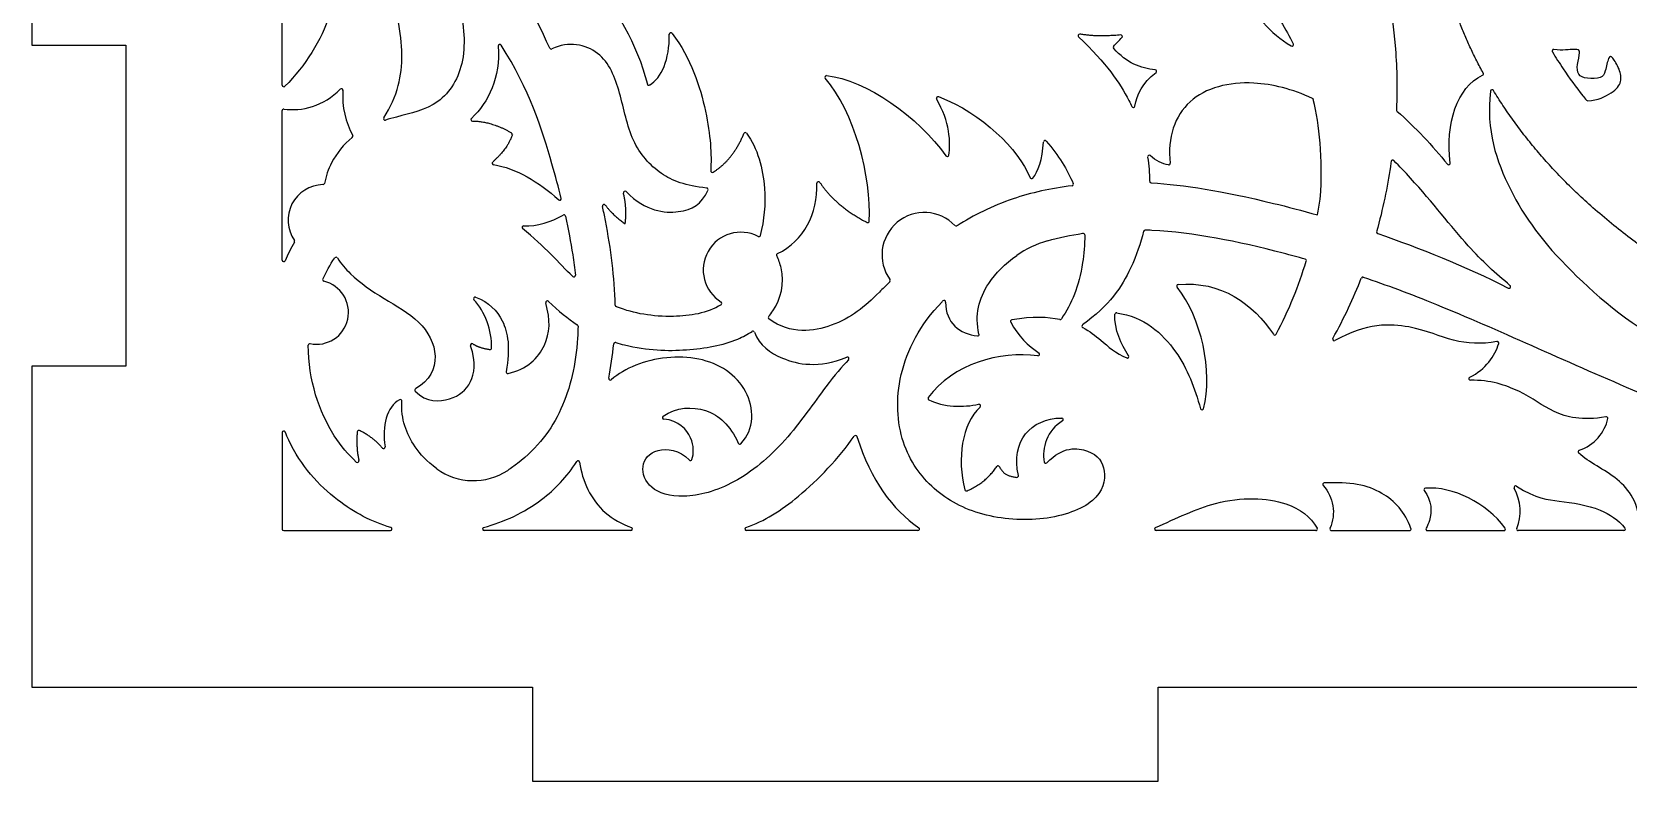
# Model space of a CAD drawing. Header units: millimetres. Extents: x -155 to 473, y -331 to 153.
# Drawn here: x -139.2 to -37.1, y 44.8 to 92.7 of the extents above; entities that cross this region are included whole.
import ezdxf

# ---------------------------------------------------------------- set-up
doc = ezdxf.new("R2010")
doc.units = ezdxf.units.MM
doc.header["$MEASUREMENT"] = 0
doc.layers.add('Layer 03', color=5, linetype='Continuous')

msp = doc.modelspace()

# ---------------------------------------------------------------- linework, layer by layer
at = {"layer": 'Layer 03'}
for p, q in [((-139.19, 112.34), (-139.19, 91.84)), ((-123.19, 89.29), (-123.19, 112.28)), ((-139.19, 91.84), (-133.19, 91.84)), ((-133.19, 91.84), (-133.19, 71.34)), ((-123.19, 78.12), (-123.19, 87.67)), ((-133.19, 71.34), (-139.19, 71.34)), ((-139.19, 71.34), (-139.19, 50.84)), ((-123.19, 67.1), (-123.19, 60.94)), ((-123.09, 60.84), (-116.27, 60.84)), ((-100.89, 60.84), (-110.28, 60.84)), ((-82.54, 60.84), (-93.51, 60.84)), ((-57.1, 60.84), (-67.31, 60.84)), ((-56.1, 60.84), (-51.11, 60.84)), ((-49.97, 60.84), (-45.08, 60.84)), ((-37.41, 60.84), (-44.17, 60.84)), ((-139.19, 50.84), (-107.19, 50.84)), ((-107.19, 50.84), (-107.19, 44.84)), ((-67.19, 44.84), (-67.19, 50.84)), ((-67.19, 50.84), (-24.19, 50.84)), ((-107.19, 44.84), (-67.19, 44.84))]:
    msp.add_line(p, q, dxfattribs=at)
for centre, radius, start, end in [((-55.09, 97.92), 7.09, 220.9254, 239.5184), ((-109.27, 91.79), 0.1, 32.6497, 183.6124), ((-98.34, 92.54), 0.1, 37.5231, 181.021), ((-72.2, 92.45), 0.1, 80.6115, 226.2606), ((-69.57, 92.4), 0.1, 313.4634, 95.4328), ((-58.63, 91.89), 0.1, 239.5184, 26.4391), ((-105.99, 91.7), 0.1, 204.5997, 296.1865), ((-69.95, 91.69), 0.1, 141.9523, 221.4168), ((-41.9, 91.47), 0.1, 81.6784, 211.0602), ((-88.39, 89.8), 0.1, 84.5509, 221.0988), ((-67.38, 90.18), 0.1, 306.0973, 85.6852), ((-46.48, 90.02), 0.1, 295.0795, 28.8158), ((-123.09, 89.29), 0.1, 180, 314.6956), ((-119.4, 88.97), 0.1, 354.6906, 136.2722), ((-99.75, 89.39), 0.1, 194.6367, 300.6936), ((-45.84, 88.9), 0.1, 31.3985, 172.9876), ((-123.09, 87.67), 0.1, 80.8853, 180), ((-81.26, 88.46), 0.1, 68.8505, 210.3948), ((-68.77, 87.97), 0.1, 205.2995, 350.647), ((-57.36, 88.35), 0.1, 13.6362, 64.5369), ((-39.72, 88.4), 0.1, 219.36, 271.906), ((-116.61, 87.15), 0.1, 146.6821, 287.6818), ((-111.02, 87.1), 0.1, 132.9795, 269.2983), ((-51.85, 87.72), 0.1, 177.1259, 228.3791), ((-118.77, 86.03), 0.1, 309.6131, 27.2059), ((-108.57, 86.15), 0.1, 340.8231, 59.7649), ((-93.58, 86.16), 0.1, 36.8693, 157.7181), ((-74.42, 85.66), 0.1, 40.4789, 177.9137), ((-80.67, 84.84), 0.1, 215.8234, 349.7287), ((-67.76, 84.72), 0.1, 48.3423, 188.9717), ((-109.66, 84.31), 0.1, 132.2972, 260.6132), ((-95.69, 83.82), 0.1, 176.5571, 301.7289), ((-66.51, 84.3), 0.1, 262.1385, 6.8755), ((-52.19, 84.41), 0.1, 44.8304, 171.6754), ((-48.61, 84.31), 0.1, 219.2294, 7.176), ((-120.54, 80.67), 2.27, 91.0968, 214.7821), ((-120.58, 83.04), 0.1, 271.0968, 348.6458), ((-96.06, 82.62), 0.1, 335.1376, 83.7199), ((-88.9, 83.03), 0.1, 33.0529, 181.0133), ((-75.28, 83.42), 0.1, 202.5239, 318.7253), ((-72.7, 82.97), 0.1, 277.4092, 23.6261), ((-67.63, 83.15), 0.1, 180.4847, 266.8185), ((-105.44, 82.04), 0.1, 227.0995, 13.9178), ((-102.61, 81.57), 0.1, 35.9027, 191.8511), ((-101.27, 82.42), 0.1, 44.8989, 194.2741), ((-105.18, 80.91), 0.1, 12.4686, 120.8196), ((-82.13, 78.45), 2.71, 43.8257, 215.8813), ((-107.75, 80.2), 0.1, 87.8711, 231.266), ((-93.86, 77.49), 2.41, 62.6647, 238.3889), ((-92.71, 79.72), 0.1, 242.6647, 345.9438), ((-85.75, 80.61), 0.1, 242.1877, 357.0464), ((-80.1, 80.4), 0.1, 223.8257, 302.3569), ((-71.98, 79.73), 0.1, 1.1647, 98.2817), ((-68.02, 79.93), 0.1, 88.0269, 166.2188), ((-53.12, 79.9), 0.1, 164.5352, 251.2314), ((-122.49, 79.31), 0.1, 330.1735, 34.7821), ((-72.53, 73.18), 6.41, 105.6732, 125.2329), ((-123.09, 78.12), 0.1, 180, 336.4217), ((-119.74, 78.2), 0.1, 33.0947, 146.0142), ((-91.48, 78.44), 0.1, 116.2218, 206.8686), ((-57.81, 78.08), 0.1, 343.1831, 74.3565), ((-120.99, 74.78), 2.04, 258.3409, 76.8189), ((-120.5, 76.87), 0.1, 154.8286, 256.8189), ((-104.54, 77.14), 0.1, 225.8833, 6.4634), ((-84.41, 76.8), 0.1, 314.6585, 35.8813), ((-65.9, 76.45), 0.1, 96.0445, 219.1294), ((-54.1, 76.93), 0.1, 71.3273, 158.8532), ((-110.86, 75.65), 0.1, 68.3685, 223.1656), ((-80.87, 75.44), 0.1, 359.3585, 135.4287), ((-44.75, 76.42), 0.1, 243.2065, 50.421), ((-106.24, 75.41), 0.1, 45.7081, 196.5235), ((-101.8, 75.24), 0.1, 181.1638, 247.5456), ((-95.18, 75.36), 0.1, 302.7567, 58.3889), ((-92.01, 74.44), 0.1, 140.5019, 233.6521), ((-69.85, 74.65), 0.1, 81.8401, 177.4151), ((-104.37, 73.9), 0.1, 358.9283, 57.0651), ((-93.1, 73.48), 0.1, 22.1291, 123.3984), ((-76.53, 74.2), 0.1, 99.9814, 208.0922), ((-73.45, 74.42), 0.1, 257.9397, 326.1257), ((-71.96, 73.89), 0.1, 125.5463, 242.7506), ((-121.42, 72.68), 0.1, 78.3409, 180.0526), ((-111.05, 72.68), 0.1, 57.5134, 198.5947), ((-109.9, 72.51), 0.1, 262.2004, 358.7617), ((-101.89, 72.75), 0.1, 73.3811, 174.5446), ((-78.73, 73.37), 0.1, 263.6933, 13.0064), ((-59.73, 73.43), 0.1, 213.3185, 331.5341), ((-55.93, 73.07), 0.1, 150.5187, 299.4362), ((-45.51, 72.82), 0.1, 344.3606, 100.924), ((-87.05, 71.82), 0.1, 315.7104, 111.2728), ((-74.86, 72.1), 0.1, 262.6609, 57.0651), ((-69.16, 71.96), 0.1, 248.1139, 33.2124), ((-108.77, 70.98), 0.1, 169.9001, 281.5948), ((-102.21, 70.55), 0.1, 168.5584, 309.7988), ((-47.22, 70.54), 0.1, 116.9094, 272.1759), ((-114.61, 69.82), 0.1, 117.3139, 222.8381), ((-115.63, 69.11), 0.1, 356.4687, 119.2544), ((-81.8, 69.28), 0.1, 143.9303, 242.8314), ((-78.64, 68.81), 0.1, 313.5956, 101.7185), ((-64.38, 68.65), 0.1, 195.0895, 345.1553), ((-98.78, 68.06), 0.1, 124.9605, 264.7353), ((-73.35, 67.93), 0.1, 300.522, 89.6424), ((-38.54, 68.01), 0.1, 349.1668, 100.4677), ((-123.09, 67.1), 0.1, 22.0384, 180), ((-118.29, 67.14), 0.1, 64.6416, 174.3496), ((-93.94, 66.46), 0.1, 204.5566, 315.4805), ((-86.53, 66.81), 0.1, 17.6303, 145.09), ((-118.38, 65.29), 0.1, 227.8442, 12.3678), ((-116.71, 66.17), 0.1, 219.8482, 8.8944), ((-97.09, 65.42), 0.1, 223.9896, 339.9918), ((-40.23, 65.87), 0.1, 107.3613, 226.9613), ((-110.96, 68.01), 3.98, 233.9148, 303.4087), ((-104.27, 65.2), 0.1, 7.4548, 146.8015), ((-77.42, 64.88), 0.1, 23.0184, 147.0853), ((-76.22, 64.34), 0.1, 264.7258, 11.8736), ((-74.38, 65.24), 0.1, 190.0039, 316.2025), ((-79.44, 63.47), 0.1, 194.3092, 293.4836), ((-56.56, 63.78), 0.1, 93.1649, 222.0601), ((-50.09, 63.45), 0.1, 93.7555, 216.6067), ((-44.33, 63.59), 0.1, 58.5212, 209.2232), ((-123.09, 60.94), 0.1, 180, 270), ((-116.27, 60.94), 0.1, 270, 73.6963), ((-110.28, 60.94), 0.1, 105.3057, 270), ((-100.89, 60.94), 0.1, 270, 69.3788), ((-93.51, 60.94), 0.1, 109.577, 270), ((-82.54, 60.94), 0.1, 270, 55.2574), ((-67.31, 60.94), 0.1, 113.8635, 270), ((-57.1, 60.94), 0.1, 270, 29.367), ((-56.1, 60.94), 0.1, 156.8159, 270), ((-51.11, 60.94), 0.1, 270, 19.6373), ((-49.97, 60.94), 0.1, 148.5816, 270), ((-45.08, 60.94), 0.1, 270, 36.5856), ((-44.17, 60.94), 0.1, 156.6017, 270), ((-37.41, 60.94), 0.1, 270, 38.3277)]:
    msp.add_arc(centre, radius, start, end, dxfattribs=at)
for points, knots in [([(-122.99, 112.31), (-122.53, 110.63), (-121.03, 106.21), (-119.24, 100.22), (-119.53, 94.05), (-121.68, 90.55), (-123.02, 89.22)], [525.300014, 525.300014, 525.300014, 525.300014, 530.12951, 538.617476, 547.105441, 554.084199, 554.084199, 554.084199, 554.084199]), ([(-49.6, 104.44), (-51.03, 104.12), (-52.89, 101.98), (-52.96, 97.81), (-52.01, 92.88), (-51.88, 89.25), (-51.95, 87.72)], [397.529837, 397.529837, 397.529837, 397.529837, 403.747829, 410.706523, 417.665217, 421.700338, 421.700338, 421.700338, 421.700338]), ([(-117.08, 102.82), (-115.45, 101.65), (-113.2, 98.44), (-111.74, 94.77), (-111.3, 90.68), (-113.04, 87.88), (-115.24, 87.44), (-116.35, 87.13), (-116.58, 87.06)], [483.905787, 483.905787, 483.905787, 483.905787, 486.979041, 490.216023, 493.453006, 496.689988, 499.926971, 500.793446, 500.793446, 500.793446, 500.793446]), ([(-70.28, 102.93), (-64.16, 99.98), (-60.68, 95.57), (-59.01, 92.86), (-58.55, 91.93)], [1238.683223, 1238.683223, 1238.683223, 1238.683223, 1247.245531, 1251.916667, 1251.916667, 1251.916667, 1251.916667]), ([(-110.29, 99.46), (-107.64, 99.21), (-103.04, 96.43), (-100.53, 91.99), (-99.84, 89.36)], [2065.908321, 2065.908321, 2065.908321, 2065.908321, 2073.81182, 2081.796607, 2081.796607, 2081.796607, 2081.796607]), ([(-116.69, 87.21), (-116.25, 87.87), (-115.42, 89.81), (-115.46, 91.87), (-115.79, 93.48)], [501.039537, 501.039537, 501.039537, 501.039537, 503.482773, 507.883505, 507.883505, 507.883505, 507.883505]), ([(-105.35, 82.06), (-105.52, 82.75), (-106.25, 85.48), (-107.39, 89.04), (-109.19, 91.84)], [292.836702, 292.836702, 292.836702, 292.836702, 294.605101, 299.470076, 299.470076, 299.470076, 299.470076]), ([(-96.05, 82.72), (-97.4, 82.86), (-99.08, 83.48), (-100.95, 85.6), (-101.53, 88.85), (-102.62, 91.65), (-104.89, 92.13), (-105.94, 91.61)], [2045.372147, 2045.372147, 2045.372147, 2045.372147, 2048.440332, 2051.610335, 2054.780337, 2057.95034, 2061.030704, 2061.030704, 2061.030704, 2061.030704]), ([(-98.26, 92.6), (-97.06, 91.03), (-95.86, 87.34), (-95.73, 84.86), (-95.79, 83.82)], [2086.078331, 2086.078331, 2086.078331, 2086.078331, 2090.78433, 2095.446708, 2095.446708, 2095.446708, 2095.446708]), ([(-72.27, 92.38), (-70.48, 90.66), (-69.55, 89.33), (-68.92, 88.05), (-68.86, 87.92)], [89.571211, 89.571211, 89.571211, 89.571211, 94.04381, 94.555778, 94.555778, 94.555778, 94.555778]), ([(-41.98, 91.42), (-41.76, 91.05), (-41.15, 90.09), (-40.4, 89.08), (-39.88, 88.43), (-39.8, 88.34)], [108.539684, 108.539684, 108.539684, 108.539684, 109.822508, 111.956062, 112.32063, 112.32063, 112.32063, 112.32063]), ([(-39.72, 88.3), (-39.09, 88.32), (-38.04, 88.81), (-37.51, 89.5), (-37.66, 90.31), (-38.17, 91.15), (-38.39, 91.17), (-38.6, 90.1), (-38.79, 89.73), (-39.81, 89.69), (-40.39, 89.91), (-40.41, 90.59), (-40.17, 91.47), (-40.36, 91.65), (-41.33, 91.49), (-41.88, 91.57)], [96.924753, 96.924753, 96.924753, 96.924753, 97.787732, 98.67318, 99.558629, 100.444077, 101.329525, 102.214973, 103.100421, 103.98587, 104.871318, 105.756766, 106.642214, 107.527662, 108.31387, 108.31387, 108.31387, 108.31387]), ([(-57.32, 88.44), (-58.61, 89.05), (-61.55, 89.78), (-65.61, 88.77), (-66.61, 85.95), (-66.41, 84.31)], [288.959189, 288.959189, 288.959189, 288.959189, 293.046239, 298.518935, 303.858548, 303.858548, 303.858548, 303.858548]), ([(-45.94, 88.91), (-46.24, 86.43), (-44.85, 82.33), (-41.5, 77.75), (-36.62, 73.69), (-34.2, 72.53)], [483.41438, 483.41438, 483.41438, 483.41438, 490.636497, 498.130554, 505.231083, 505.231083, 505.231083, 505.231083]), ([(-118.71, 85.96), (-119.25, 85.51), (-120.03, 84.55), (-120.39, 83.48), (-120.49, 83.02)], [332.372955, 332.372955, 332.372955, 332.372955, 334.986348, 336.8011, 336.8011, 336.8011, 336.8011]), ([(-93.5, 86.22), (-92.79, 85.28), (-92.17, 82.87), (-92.37, 80.69), (-92.62, 79.69)], [2005.469989, 2005.469989, 2005.469989, 2005.469989, 2009.250682, 2012.386163, 2012.386163, 2012.386163, 2012.386163]), ([(-52.29, 84.42), (-52.3, 84.31), (-52.51, 82.93), (-52.81, 81.4), (-53.22, 79.93)], [254.667681, 254.667681, 254.667681, 254.667681, 254.925118, 257.680931, 257.680931, 257.680931, 257.680931]), ([(-44.69, 76.5), (-45.6, 77.25), (-47.6, 79.1), (-49.87, 82.12), (-51.75, 84.11), (-52.12, 84.48)], [261.960447, 261.960447, 261.960447, 261.960447, 266.231819, 271.704515, 272.988622, 272.988622, 272.988622, 272.988622]), ([(-72.69, 82.87), (-74.04, 82.7), (-76.79, 82.09), (-78.99, 80.98), (-80.04, 80.31)], [1115.61123, 1115.61123, 1115.61123, 1115.61123, 1119.987827, 1125.125858, 1125.125858, 1125.125858, 1125.125858]), ([(-67.63, 83.05), (-65.53, 82.93), (-62.5, 82.46), (-57.99, 81.28), (-56.99, 81)], [273.803577, 273.803577, 273.803577, 273.803577, 279.748805, 281.317079, 281.317079, 281.317079, 281.317079]), ([(-101.2, 82.49), (-99.93, 81.21), (-97.52, 81), (-96.38, 81.68), (-95.97, 82.57)], [2038.230239, 2038.230239, 2038.230239, 2038.230239, 2041.659345, 2045.182635, 2045.182635, 2045.182635, 2045.182635]), ([(-105.08, 80.93), (-104.89, 80.08), (-104.66, 78.84), (-104.49, 77.59), (-104.44, 77.15)], [112.517025, 112.517025, 112.517025, 112.517025, 114.815606, 116.028279, 116.028279, 116.028279, 116.028279]), ([(-101.9, 75.24), (-101.93, 77.02), (-102.21, 79.1), (-102.64, 81.25), (-102.71, 81.55)], [2027.782771, 2027.782771, 2027.782771, 2027.782771, 2032.93042, 2033.766538, 2033.766538, 2033.766538, 2033.766538]), ([(-71.88, 79.73), (-71.87, 79.09), (-72.09, 76.79), (-72.72, 75.33), (-73.37, 74.37)], [2676.960699, 2676.960699, 2676.960699, 2676.960699, 2678.82434, 2684.189895, 2684.189895, 2684.189895, 2684.189895]), ([(-68.12, 79.96), (-68.3, 79.21), (-68.94, 77.29), (-70.29, 75.21), (-72.02, 73.98)], [882.061488, 882.061488, 882.061488, 882.061488, 884.719565, 888.517139, 888.517139, 888.517139, 888.517139]), ([(-57.78, 78.18), (-58.26, 78.31), (-61.67, 79.23), (-65.05, 79.91), (-67.87, 80.03), (-68.01, 80.03)], [874.118024, 874.118024, 874.118024, 874.118024, 875.135336, 881.583084, 881.925017, 881.925017, 881.925017, 881.925017]), ([(-119.66, 78.26), (-119.42, 77.89), (-118.61, 76.94), (-116.71, 75.63), (-114.27, 74.32), (-113.03, 72.05), (-113.76, 70.38), (-114.65, 69.91)], [2061.046328, 2061.046328, 2061.046328, 2061.046328, 2062.791389, 2066.028372, 2069.265355, 2072.502338, 2075.609283, 2075.609283, 2075.609283, 2075.609283]), ([(-92.09, 74.51), (-91.99, 74.63), (-91.34, 75.5), (-91, 76.83), (-91.44, 78.14), (-91.57, 78.39)], [1149.701125, 1149.701125, 1149.701125, 1149.701125, 1150.368986, 1154.422139, 1155.431263, 1155.431263, 1155.431263, 1155.431263]), ([(-78.64, 73.39), (-78.92, 74.61), (-78.47, 76.38), (-76.96, 77.9), (-76.23, 78.41)], [2666.378394, 2666.378394, 2666.378394, 2666.378394, 2670.083814, 2672.618705, 2672.618705, 2672.618705, 2672.618705]), ([(-84.34, 76.73), (-84.57, 76.5), (-85.79, 75.29), (-87.46, 73.82), (-90.67, 73.34), (-92.07, 74.36)], [1133.556725, 1133.556725, 1133.556725, 1133.556725, 1135.275448, 1142.999285, 1149.538547, 1149.538547, 1149.538547, 1149.538547]), ([(-54.07, 77.03), (-52.62, 76.54), (-47.61, 74.68), (-39.04, 70.67), (-33.04, 68.27), (-31.22, 67.61)], [1350.888274, 1350.888274, 1350.888274, 1350.888274, 1353.753037, 1360.200785, 1363.145263, 1363.145263, 1363.145263, 1363.145263]), ([(-110.82, 75.75), (-109.97, 75.41), (-108.86, 74.33), (-108.6, 72.51), (-108.87, 70.99)], [2088.276747, 2088.276747, 2088.276747, 2088.276747, 2091.11043, 2094.326531, 2094.326531, 2094.326531, 2094.326531]), ([(-108.75, 70.88), (-107.54, 71.13), (-106.12, 72.55), (-106.02, 74.29), (-106.34, 75.38)], [2094.521475, 2094.521475, 2094.521475, 2094.521475, 2097.804288, 2100.856113, 2100.856113, 2100.856113, 2100.856113]), ([(-95.12, 75.27), (-96.01, 74.71), (-98.55, 74.33), (-100.74, 74.71), (-101.81, 75.14), (-101.83, 75.15)], [2020.148329, 2020.148329, 2020.148329, 2020.148329, 2023.400624, 2027.560987, 2027.666913, 2027.666913, 2027.666913, 2027.666913]), ([(-74.3, 65.17), (-73.3, 66.22), (-71.34, 66.09), (-70.38, 64.78), (-70.89, 62.6), (-74.4, 61.35), (-78.57, 61.66), (-81.66, 63.32), (-83.77, 66.23), (-84.08, 70.74), (-82.41, 74.01), (-80.96, 75.49), (-80.94, 75.51)], [2604.37811, 2604.37811, 2604.37811, 2604.37811, 2610.56435, 2617.012098, 2623.459846, 2629.907593, 2636.355341, 2642.803089, 2649.250836, 2655.698584, 2662.146331, 2662.207166, 2662.207166, 2662.207166, 2662.207166]), ([(-69.84, 74.75), (-68.09, 74.5), (-65.79, 72.45), (-64.84, 69.95), (-64.48, 68.62)], [896.494543, 896.494543, 896.494543, 896.494543, 901.095505, 905.420047, 905.420047, 905.420047, 905.420047]), ([(-104.27, 73.9), (-104.28, 73.64), (-104.35, 71.69), (-105.11, 68.42), (-106.98, 65.95), (-108.55, 64.83), (-108.77, 64.68)], [2102.576795, 2102.576795, 2102.576795, 2102.576795, 2103.33283, 2108.392186, 2113.451541, 2114.234163, 2114.234163, 2114.234163, 2114.234163]), ([(-101.86, 72.85), (-101.67, 72.79), (-99.97, 72.34), (-97.27, 72.28), (-94.63, 72.73), (-93.43, 73.38), (-93.15, 73.56)], [840.698386, 840.698386, 840.698386, 840.698386, 841.185653, 845.238805, 849.291958, 850.665677, 850.665677, 850.665677, 850.665677]), ([(-93, 73.51), (-92.65, 72.65), (-91.24, 71.63), (-88.91, 71.2), (-87.09, 71.91)], [781.551568, 781.551568, 781.551568, 781.551568, 784.898585, 789.029086, 789.029086, 789.029086, 789.029086]), ([(-72.01, 73.81), (-71.56, 73.57), (-70.73, 72.95), (-69.91, 72.15), (-69.19, 71.87)], [888.721699, 888.721699, 888.721699, 888.721699, 890.641104, 893.1999, 893.1999, 893.1999, 893.1999]), ([(-45.53, 72.92), (-46.49, 72.73), (-48.45, 72.84), (-50.69, 74), (-53.86, 74.12), (-55.88, 72.98)], [1338.324398, 1338.324398, 1338.324398, 1338.324398, 1341.574086, 1344.996708, 1348.247558, 1348.247558, 1348.247558, 1348.247558]), ([(-118.45, 65.22), (-118.95, 65.68), (-120.5, 67.48), (-121.52, 70.46), (-121.52, 72.68)], [2049.611596, 2049.611596, 2049.611596, 2049.611596, 2050.832468, 2053.572838, 2053.572838, 2053.572838, 2053.572838]), ([(-114.68, 69.75), (-113.97, 68.99), (-112.24, 69.13), (-111.05, 70.11), (-110.77, 71.55), (-111.14, 72.65)], [2075.793458, 2075.793458, 2075.793458, 2075.793458, 2078.2074, 2080.722407, 2083.009726, 2083.009726, 2083.009726, 2083.009726]), ([(-93.87, 66.39), (-92.96, 67.32), (-93.06, 70.09), (-96.36, 72.25), (-100.1, 71.8), (-101.7, 70.85), (-102.15, 70.47)], [823.033825, 823.033825, 823.033825, 823.033825, 827.253453, 831.628369, 836.003286, 838.129965, 838.129965, 838.129965, 838.129965]), ([(-86.98, 71.75), (-87.4, 71.31), (-88.48, 70.06), (-90.95, 66.42), (-94.26, 63.66), (-97.71, 62.76), (-99.82, 63.47), (-100.36, 64.99), (-99.44, 66.19), (-97.79, 66.01), (-97.16, 65.35)], [789.300594, 789.300594, 789.300594, 789.300594, 791.562529, 794.507436, 797.452344, 800.397251, 803.342159, 806.287067, 809.231974, 812.024903, 812.024903, 812.024903, 812.024903]), ([(-38.56, 68.11), (-40.07, 67.83), (-42.14, 68.35), (-43.66, 69.69), (-45.99, 70.48), (-47.21, 70.44)], [1393.210906, 1393.210906, 1393.210906, 1393.210906, 1396.554791, 1400.000169, 1402.912371, 1402.912371, 1402.912371, 1402.912371]), ([(-113.31, 64.79), (-113.95, 65.26), (-115.07, 66.51), (-115.6, 67.95), (-115.53, 69.11)], [2119.065496, 2119.065496, 2119.065496, 2119.065496, 2121.235081, 2125.011202, 2125.011202, 2125.011202, 2125.011202]), ([(-98.84, 68.14), (-97.99, 68.74), (-95.88, 68.82), (-94.56, 67.57), (-94.03, 66.42)], [816.39897, 816.39897, 816.39897, 816.39897, 819.541628, 822.840226, 822.840226, 822.840226, 822.840226]), ([(-96.99, 65.39), (-96.87, 65.74), (-96.83, 66.8), (-97.84, 67.87), (-98.79, 67.96)], [812.227365, 812.227365, 812.227365, 812.227365, 814.136229, 816.155017, 816.155017, 816.155017, 816.155017]), ([(-76.12, 64.36), (-76.35, 65.46), (-76.05, 67.19), (-74.35, 68.03), (-73.35, 68.03)], [2594.708307, 2594.708307, 2594.708307, 2594.708307, 2597.741839, 2600.541275, 2600.541275, 2600.541275, 2600.541275]), ([(-116.24, 61.04), (-117.46, 61.39), (-119.85, 62.65), (-122.11, 65.09), (-122.92, 66.96), (-122.99, 67.14)], [203.535683, 203.535683, 203.535683, 203.535683, 209.464853, 216.178273, 216.880444, 216.880444, 216.880444, 216.880444]), ([(-93.54, 61.03), (-92.36, 61.45), (-90.14, 62.82), (-87.59, 65.47), (-86.62, 66.87)], [313.292013, 313.292013, 313.292013, 313.292013, 317.113179, 321.318644, 321.318644, 321.318644, 321.318644]), ([(-36.37, 60.94), (-36.41, 62.61), (-37.81, 64.43), (-39.63, 65.17), (-40.3, 65.8)], [1382.52785, 1382.52785, 1382.52785, 1382.52785, 1385.982303, 1389.790611, 1389.790611, 1389.790611, 1389.790611]), ([(-110.31, 61.04), (-109, 61.39), (-106.7, 62.45), (-104.99, 64.28), (-104.35, 65.25)], [330.231889, 330.231889, 330.231889, 330.231889, 335.743743, 340.029922, 340.029922, 340.029922, 340.029922]), ([(-104.17, 65.21), (-104.01, 64), (-103.19, 62.21), (-101.49, 61.27), (-100.86, 61.03)], [314.110869, 314.110869, 314.110869, 314.110869, 318.216949, 320.279453, 320.279453, 320.279453, 320.279453]), ([(-51.02, 60.97), (-51.39, 62.02), (-52.85, 63.58), (-54.92, 63.97), (-56.56, 63.88)], [169.713031, 169.713031, 169.713031, 169.713031, 173.042036, 176.869485, 176.869485, 176.869485, 176.869485]), ([(-50.17, 63.39), (-49.69, 62.75), (-49.66, 61.81), (-49.97, 61.14), (-50.06, 60.99)], [160.778021, 160.778021, 160.778021, 160.778021, 162.648646, 163.251197, 163.251197, 163.251197, 163.251197]), ([(-44.28, 63.67), (-42.99, 62.88), (-41.55, 62.74), (-39.12, 62.4), (-37.76, 61.53), (-37.34, 61)], [108.000213, 108.000213, 108.000213, 108.000213, 110.781809, 113.836338, 115.994641, 115.994641, 115.994641, 115.994641]), ([(-67.35, 61.03), (-66.03, 61.62), (-63.11, 63.05), (-59, 62.91), (-57.43, 61.72), (-57.01, 60.99)], [92.649257, 92.649257, 92.649257, 92.649257, 97.34323, 103.506679, 108.162615, 108.162615, 108.162615, 108.162615])]:
    msp.add_open_spline(points, degree=3, knots=knots, dxfattribs=at)
msp.add_rational_spline([(-46.4, 90.06), (-49.58, 95.86), (-49.58, 102.09), (-49.58, 103.21), (-49.48, 104.33)], [0.890165350265, 0.926777002616, 1, 0.9859575987, 0.973261688351], degree=2, knots=[432.8494804, 432.8494804, 432.8494804, 433.2421781, 433.2421781, 433.317488, 433.317488, 433.317488], dxfattribs=at)
for points, degree in [([(-106.08, 91.66), (-107.12, 93.94), (-108.49, 96.48), (-110.38, 99.3)], 3), ([(-99.7, 89.3), (-98.94, 89.75), (-98.41, 90.93), (-98.44, 92.54)], 3), ([(-69.58, 92.5), (-71.07, 92.36), (-72.18, 92.55)], 2), ([(-70.03, 91.76), (-69.86, 91.97), (-69.68, 92.16), (-69.5, 92.33)], 3), ([(-109.37, 91.78), (-109.25, 89.8), (-109.97, 88.21), (-111.09, 87.17)], 3), ([(-67.37, 90.28), (-68.27, 90.35), (-69.23, 90.73), (-70.02, 91.63)], 3), ([(-88.38, 89.9), (-85.85, 89.66), (-82.51, 87.23), (-80.75, 84.78)], 3), ([(-68.67, 87.95), (-68.55, 88.67), (-68.2, 89.45), (-67.32, 90.1)], 3), ([(-48.51, 84.32), (-48.83, 86.84), (-48.09, 89.15), (-46.44, 89.93)], 3), ([(-123.07, 87.77), (-121.98, 87.59), (-120.51, 87.96), (-119.47, 89.04)], 3), ([(-119.3, 88.97), (-119.4, 87.93), (-119.1, 86.89), (-118.68, 86.08)], 3), ([(-85.65, 80.6), (-85.5, 83.42), (-86.61, 87.61), (-88.47, 89.74)], 3), ([(-80.57, 84.83), (-80.43, 85.57), (-80.51, 86.98), (-81.35, 88.41)], 3), ([(-81.22, 88.56), (-78.41, 87.47), (-76.14, 85.23), (-75.37, 83.38)], 3), ([(-56.82, 82), (-56.64, 84.73), (-56.87, 86.73), (-57.27, 88.37)], 3), ([(-111.02, 87), (-109.8, 86.99), (-108.52, 86.24)], 2), ([(-51.92, 87.64), (-50.72, 86.58), (-49.64, 85.42), (-48.69, 84.25)], 3), ([(-108.47, 86.12), (-108.77, 85.25), (-109.72, 84.39)], 2), ([(-95.64, 83.73), (-94.36, 84.52), (-93.67, 86.2)], 2), ([(-74.34, 85.72), (-73.55, 84.79), (-72.99, 83.88), (-72.61, 83.01)], 3), ([(-75.2, 83.36), (-74.86, 83.75), (-74.56, 84.55), (-74.52, 85.66)], 3), ([(-67.86, 84.7), (-67.78, 84.18), (-67.73, 83.67), (-67.73, 83.15)], 3), ([(-66.53, 84.2), (-66.93, 84.26), (-67.34, 84.48), (-67.69, 84.79)], 3), ([(-109.67, 84.22), (-108.25, 83.98), (-106.77, 83.13), (-105.51, 81.96)], 3), ([(-91.52, 78.53), (-89.82, 79.36), (-88.96, 81.08), (-89, 83.03)], 3), ([(-88.81, 83.08), (-87.85, 81.6), (-85.79, 80.52)], 2), ([(-101.26, 80.44), (-101.13, 81.46), (-101.37, 82.39)], 2), ([(-56.99, 81), (-56.93, 81.34), (-56.87, 81.67), (-56.82, 82)], 3), ([(-107.75, 80.3), (-106.9, 80.27), (-105.96, 80.56), (-105.23, 80.99)], 3), ([(-102.53, 81.63), (-102.09, 81.03), (-101.26, 80.44)], 2), ([(-104.61, 77.07), (-105.48, 77.91), (-106.4, 78.99), (-107.82, 80.13)], 3), ([(-74.26, 79.35), (-73.53, 79.56), (-72.77, 79.71), (-72, 79.83)], 3), ([(-53.15, 79.81), (-50.48, 78.9), (-47.63, 77.76), (-44.8, 76.33)], 3), ([(-122.4, 79.26), (-122.63, 78.87), (-122.83, 78.47), (-123, 78.08)], 3), ([(-120.59, 76.91), (-120.38, 77.36), (-120.13, 77.81), (-119.83, 78.26)], 3), ([(-59.64, 73.39), (-58.82, 74.91), (-58.19, 76.49), (-57.72, 78.05)], 3), ([(-65.91, 76.55), (-63.2, 76.83), (-61.09, 75.31), (-59.82, 73.38)], 3), ([(-56.02, 73.12), (-55.28, 74.42), (-54.68, 75.71), (-54.2, 76.97)], 3), ([(-109.8, 72.51), (-109.78, 73.61), (-110.22, 74.83), (-110.93, 75.59)], 3), ([(-64.29, 68.62), (-63.66, 70.98), (-64.43, 74.49), (-65.97, 76.38)], 3), ([(-106.17, 75.48), (-105.53, 74.86), (-104.91, 74.37), (-104.32, 73.98)], 3), ([(-80.77, 75.44), (-80.79, 74.1), (-79.85, 73.39), (-78.74, 73.27)], 3), ([(-73.47, 74.32), (-74.22, 74.48), (-75.2, 74.54), (-76.54, 74.3)], 3), ([(-69.07, 72.01), (-69.54, 72.73), (-70, 73.68), (-69.95, 74.66)], 3), ([(-76.61, 74.15), (-76.15, 73.29), (-75.48, 72.62), (-74.8, 72.18)], 3), ([(-110.99, 72.76), (-110.58, 72.5), (-109.91, 72.41)], 2), ([(-102.31, 70.57), (-102.17, 71.28), (-102.06, 72.02), (-101.99, 72.76)], 3), ([(-47.26, 70.63), (-46.26, 71.14), (-45.64, 71.99), (-45.41, 72.8)], 3), ([(-74.87, 72), (-77.32, 72.32), (-80.3, 71.5), (-81.88, 69.34)], 3), ([(-115.68, 69.2), (-116.5, 68.74), (-116.82, 67.53), (-116.61, 66.19)], 3), ([(-81.84, 69.19), (-80.92, 68.72), (-79.62, 68.7), (-78.66, 68.91)], 3), ([(-78.57, 68.73), (-79.74, 67.62), (-80.05, 65.44), (-79.54, 63.44)], 3), ([(-73.3, 67.84), (-74.28, 67.26), (-74.63, 66.1), (-74.47, 65.22)], 3), ([(-40.26, 65.97), (-39.32, 66.26), (-38.61, 67.13), (-38.44, 67.99)], 3), ([(-118.39, 67.15), (-118.48, 66.22), (-118.28, 65.31)], 2), ([(-116.78, 66.11), (-117.37, 66.81), (-118.25, 67.23)], 2), ([(-86.44, 66.84), (-85.54, 64.02), (-84.17, 62.19), (-82.49, 61.02)], 3), ([(-79.4, 63.38), (-78.17, 63.91), (-77.5, 64.94)], 2), ([(-77.33, 64.92), (-77.07, 64.32), (-76.23, 64.24)], 2), ([(-56.63, 63.71), (-55.98, 62.99), (-55.79, 61.92), (-56.2, 60.98)], 3), ([(-45, 61), (-46.21, 62.62), (-48.35, 63.67), (-50.09, 63.55)], 3), ([(-44.26, 60.98), (-43.92, 61.77), (-43.97, 62.73), (-44.42, 63.54)], 3)]:
    msp.add_open_spline(points, degree=degree, dxfattribs=at)
msp.add_rational_spline([(-29.1, 74.78), (-40.34, 80.09), (-45.75, 88.95)], [0.862534324205, 0.837099648098, 0.883697878214], degree=2, dxfattribs=at)

doc.saveas('drawing.dxf')
